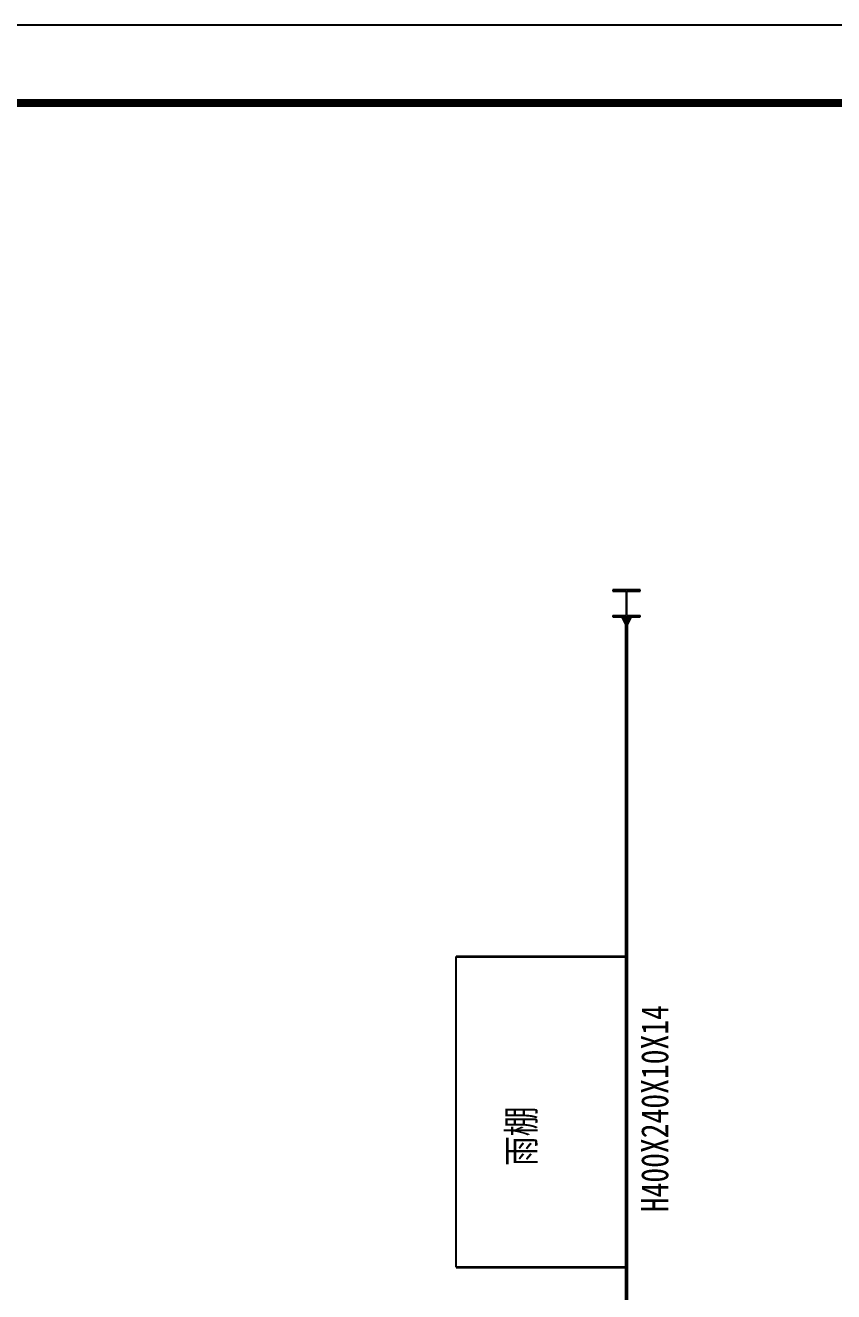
# Model space of a CAD drawing. Extents: x -138012 to 2129925, y -311560 to 0.
# Drawn here: x 1808856 to 1819267, y -151268 to -134962 of the extents above; entities that cross this region are included whole.
import ezdxf

# ---------------------------------------------------------------- set-up
doc = ezdxf.new("R2010")
doc.units = 0
doc.header["$LTSCALE"] = 1000
doc.header["$MEASUREMENT"] = 0
for name, color, linetype in [('PUB_TITLE', 4, 'CONTINUOUS'), ('TEXT', 7, 'CONTINUOUS'), ('字符串标注', 253, 'CONTINUOUS'), ('柱构件', 2, 'CONTINUOUS'), ('梁构件', 4, 'CONTINUOUS')]:
    doc.layers.add(name, color=color, linetype=linetype)
doc.styles.add('宋体', font='', dxfattribs={"width": 0.8})
doc.styles.get('宋体').set_extended_font_data('SimSun')

msp = doc.modelspace()

# ---------------------------------------------------------------- linework, layer by layer
at = {"layer": 'PUB_TITLE'}
msp.add_lwpolyline([(1703577.881, -194362.497), (1829677.881, -194362.497), (1829677.881, -134962.497), (1703577.881, -134962.497)], close=True, dxfattribs=at)
at = {"layer": 'PUB_TITLE', "const_width": 100}
msp.add_lwpolyline([(1706077.881, -193362.497), (1828677.881, -193362.497), (1828677.881, -135962.497), (1706077.881, -135962.497)], close=True, dxfattribs=at)
at = {"layer": '字符串标注', "const_width": 1.5}
msp.add_lwpolyline([(1816599.824, -142404.492, 1), (1816598.324, -142404.492, 1), (1816599.824, -142404.492, 1)], format="xyb", close=True, dxfattribs=at)
at = {"layer": '柱构件'}
for p, q in [((1816774.075, -142229.492), (1816424.074, -142229.492)), ((1816424.074, -142229.492), (1816424.074, -142248.49)), ((1816424.074, -142248.49), (1816593.075, -142248.49)), ((1816593.075, -142248.49), (1816593.075, -142560.492)), ((1816605.075, -142248.49), (1816774.075, -142248.49)), ((1816605.075, -142560.492), (1816605.075, -142248.49)), ((1816774.075, -142248.49), (1816774.075, -142229.492)), ((1816424.074, -142560.492), (1816424.074, -142579.489)), ((1816424.074, -142560.492), (1816593.075, -142560.492)), ((1816424.074, -142579.489), (1816774.075, -142579.489)), ((1816605.075, -142560.492), (1816774.075, -142560.492)), ((1816774.075, -142579.489), (1816774.075, -142560.492)), ((1814404.075, -150953.991), (1814404.075, -146953.991))]:
    msp.add_line(p, q, dxfattribs=at)
at = {"layer": '柱构件', "const_width": 35}
for points in [[(1816599.074, -146953.991), (1814404.075, -146953.991)], [(1816599.074, -150953.991), (1814404.075, -150953.991)]]:
    msp.add_lwpolyline(points, dxfattribs=at)
at = {"layer": '梁构件', "const_width": 45}
msp.add_lwpolyline([(1816599.074, -155229.492), (1816599.074, -142579.489)], dxfattribs=at)
at = {"layer": '梁构件'}
msp.add_solid([(1816674.074, -142579.489), (1816599.074, -142729.489), (1816524.074, -142579.489)], dxfattribs=at)

# ---------------------------------------------------------------- texts
at = {"layer": 'TEXT', "style": '宋体', "width": 0.8}
for s, p in [('H400X240X10X14', (1817136.923, -150245.373)), ('雨棚', (1815418.348, -149649.506))]:
    msp.add_text(s, height=350, rotation=90, dxfattribs=at).set_placement(p)

doc.saveas('drawing.dxf')
